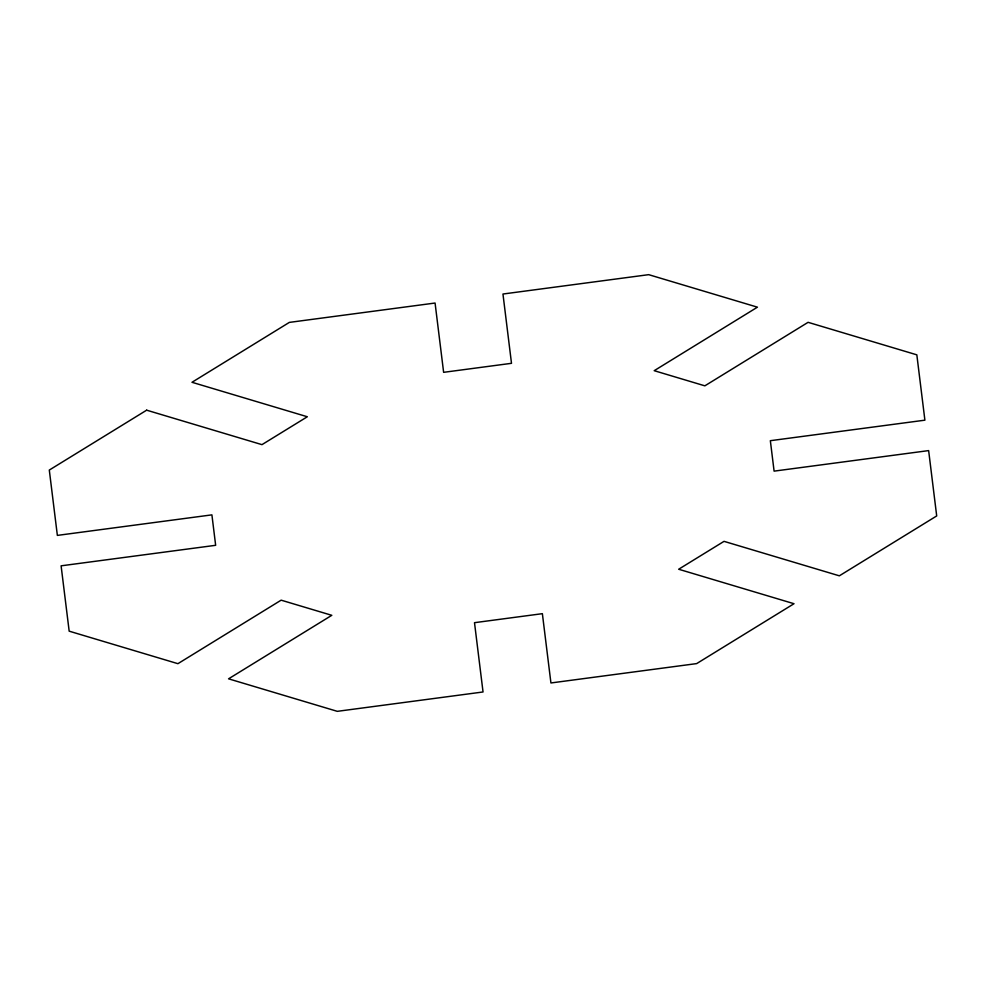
<?xml version="1.0" encoding="UTF-8"?>
<svg xmlns="http://www.w3.org/2000/svg" width="986" height="986" viewBox="0 0 986 986"><rect width="100%" height="100%" fill="white"/><g stroke="black" fill="none" stroke-linecap="round" stroke-linejoin="round"><path stroke-width="1.48" d="M146.655 410.176L49.3 470.063L57.361 535.398L211.904 514.865L215.651 545.307L61.107 565.828L69.168 631.163L177.911 663.677L281.146 600.166L331.801 615.313L228.567 678.824L337.311 711.337L483.041 691.975L474.5 622.684L542.374 613.674L550.928 682.965L696.658 663.603L794.001 603.715L678.676 569.242L724.032 541.351L839.345 575.824L936.7 515.937L928.639 450.602L774.096 471.135L770.349 440.693L924.893 420.172L916.832 354.837L808.089 322.323L704.854 385.834L654.199 370.687L757.433 307.176L648.689 274.663L502.959 294.025L511.5 363.316L443.626 372.326L435.072 303.035L289.342 322.397L191.999 382.285L307.324 416.758L261.968 444.649L146.655 410.176"/></g></svg>
